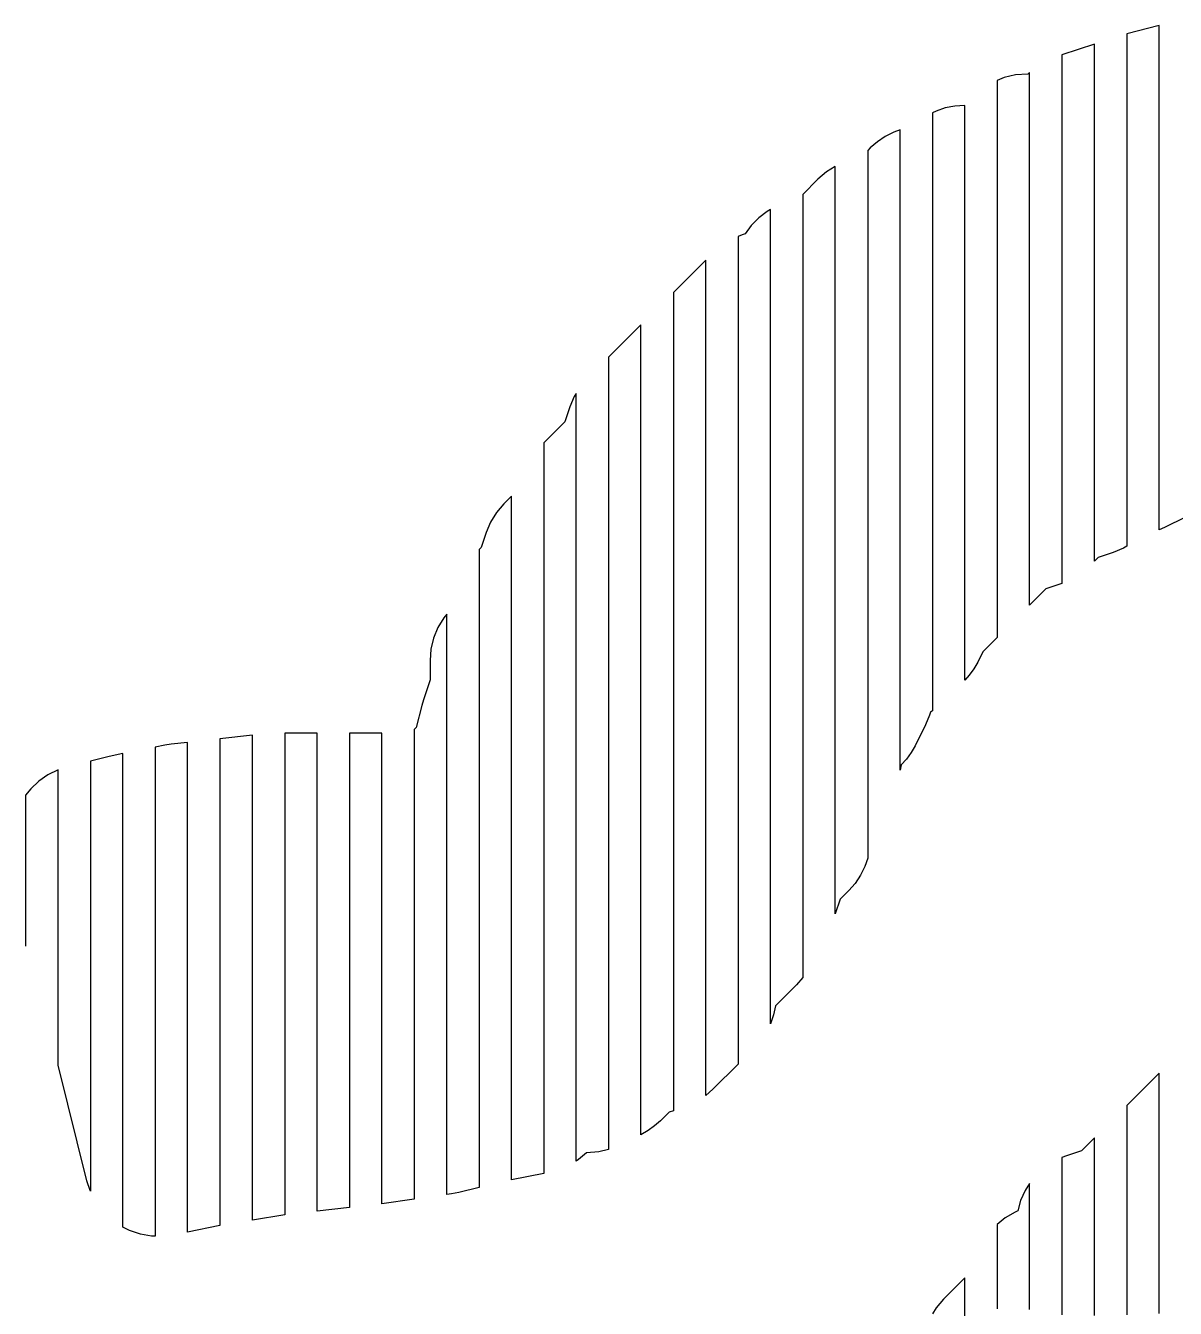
# Model space of a CAD drawing. Header units: metres. Extents: x -6 to 1890, y -8 to 898.
# Drawn here: x 5.6 to 147.6, y 363.3 to 521.8 of the extents above; entities that cross this region are included whole.
import ezdxf

# ---------------------------------------------------------------- set-up
doc = ezdxf.new("R2010")
doc.units = ezdxf.units.M
doc.layers.add('PASSADAS_COMPLETAS', color=1, linetype='CONTINUOUS')
doc.layers.add('PECAS_2D', color=3, linetype='CONTINUOUS')

msp = doc.modelspace()

# ---------------------------------------------------------------- linework, layer by layer
at = {"layer": 'PASSADAS_COMPLETAS'}
for points in [[(148.841, 461.077), (146.255, 459.784), (145.578, 459.49), (145.578, 464.681), (145.578, 465.978), (145.578, 467.276), (145.578, 468.573), (145.578, 469.871), (145.578, 471.169), (145.578, 503.61), (145.578, 504.908), (145.578, 506.205), (145.578, 507.503), (145.578, 508.801), (145.578, 510.098), (145.578, 511.396), (145.578, 512.694), (145.578, 515.289), (145.578, 516.587), (145.578, 521.777), (141.578, 520.777), (141.578, 515.611), (141.578, 514.32), (141.578, 511.737), (141.578, 510.445), (141.578, 509.154), (141.578, 507.862), (141.578, 506.57), (141.578, 505.279), (141.578, 503.987), (141.578, 502.696), (141.578, 469.116), (141.578, 467.825), (141.578, 466.533), (141.578, 465.242), (141.578, 463.95), (141.578, 462.659), (141.578, 457.493), (141.185, 457.25), (139.893, 456.705), (138.053, 456.092), (137.578, 455.617), (137.578, 460.832), (137.578, 462.135), (137.578, 463.439), (137.578, 464.743), (137.578, 466.046), (137.578, 467.35), (137.578, 501.246), (137.578, 502.55), (137.578, 503.853), (137.578, 505.157), (137.578, 506.461), (137.578, 507.764), (137.578, 509.068), (137.578, 510.372), (137.578, 512.979), (137.578, 514.283), (137.578, 519.498), (133.578, 518.164), (133.578, 512.942), (133.578, 511.637), (133.578, 509.026), (133.578, 507.72), (133.578, 506.415), (133.578, 505.109), (133.578, 503.804), (133.578, 502.498), (133.578, 501.193), (133.578, 499.888), (133.578, 464.639), (133.578, 463.334), (133.578, 462.028), (133.578, 460.723), (133.578, 459.417), (133.578, 458.112), (133.578, 452.89), (133.43, 452.827), (131.59, 452.214), (129.578, 450.202), (129.578, 455.361), (129.578, 456.651), (129.578, 457.94), (129.578, 459.23), (129.578, 460.52), (129.578, 461.809), (129.578, 497.921), (129.578, 499.211), (129.578, 500.5), (129.578, 501.79), (129.578, 503.08), (129.578, 504.37), (129.578, 505.659), (129.578, 506.949), (129.578, 508.239), (129.578, 509.528), (129.578, 510.818), (129.578, 515.977), (129.369, 515.802), (127.854, 515.693), (126.456, 515.359), (125.578, 514.995), (125.578, 509.803), (125.578, 508.506), (125.578, 505.91), (125.578, 504.612), (125.578, 503.314), (125.578, 502.016), (125.578, 500.718), (125.578, 499.42), (125.578, 498.122), (125.578, 496.824), (125.578, 459.182), (125.578, 457.884), (125.578, 456.586), (125.578, 455.288), (125.578, 453.99), (125.578, 452.692), (125.578, 451.394), (125.578, 446.202), (123.812, 444.436), (123.18, 443.172), (122.698, 442.325), (122.127, 441.532), (121.578, 440.921), (121.578, 448.667), (121.578, 449.958), (121.578, 451.249), (121.578, 452.54), (121.578, 453.831), (121.578, 455.122), (121.578, 456.413), (121.578, 493.851), (121.578, 495.141), (121.578, 496.432), (121.578, 497.723), (121.578, 499.014), (121.578, 500.305), (121.578, 501.596), (121.578, 502.887), (121.578, 504.178), (121.578, 506.76), (121.578, 508.051), (121.578, 511.924), (120.333, 511.848), (119.162, 511.617), (118.022, 511.231), (117.578, 511.012), (117.578, 505.829), (117.578, 504.533), (117.578, 501.941), (117.578, 500.645), (117.578, 499.35), (117.578, 498.054), (117.578, 496.758), (117.578, 495.462), (117.578, 494.166), (117.578, 492.87), (117.578, 491.574), (117.578, 452.699), (117.578, 451.403), (117.578, 450.107), (117.578, 448.812), (117.578, 447.516), (117.578, 446.22), (117.578, 444.924), (117.578, 443.628), (117.578, 437.149), (117.333, 436.974), (117.211, 436.608), (116.717, 435.416), (115.425, 432.831), (114.943, 431.984), (114.371, 431.191), (113.71, 430.457), (113.578, 429.818), (113.578, 438.892), (113.578, 440.188), (113.578, 441.485), (113.578, 442.781), (113.578, 444.077), (113.578, 445.374), (113.578, 446.67), (113.578, 488.153), (113.578, 489.449), (113.578, 492.042), (113.578, 493.338), (113.578, 494.635), (113.578, 495.931), (113.578, 497.227), (113.578, 498.524), (113.578, 499.82), (113.578, 502.413), (113.578, 503.709), (113.578, 508.894), (112.808, 508.628), (111.749, 508.1), (110.772, 507.442), (109.899, 506.673), (109.578, 506.353), (109.578, 501.21), (109.578, 499.925), (109.578, 497.354), (109.578, 496.068), (109.578, 494.783), (109.578, 493.497), (109.578, 492.212), (109.578, 490.926), (109.578, 489.641), (109.578, 488.355), (109.578, 487.07), (109.578, 485.784), (109.578, 442.076), (109.578, 440.79), (109.578, 439.505), (109.578, 438.219), (109.578, 436.934), (109.578, 435.648), (109.578, 434.363), (109.578, 433.077), (109.578, 418.936), (109.23, 417.907), (108.696, 416.828), (108.031, 415.836), (107.257, 414.955), (106.191, 413.889), (105.578, 412.051), (105.578, 423.753), (105.578, 425.054), (105.578, 426.354), (105.578, 427.654), (105.578, 428.955), (105.578, 430.255), (105.578, 431.555), (105.578, 432.856), (105.578, 434.156), (105.578, 435.456), (105.578, 483.568), (105.578, 484.869), (105.578, 486.169), (105.578, 487.469), (105.578, 488.77), (105.578, 490.07), (105.578, 491.37), (105.578, 492.671), (105.578, 493.971), (105.578, 495.271), (105.578, 497.872), (105.578, 499.172), (105.578, 504.374), (104.501, 503.708), (103.436, 502.796), (101.578, 500.938), (101.578, 495.779), (101.578, 494.49), (101.578, 491.911), (101.578, 490.621), (101.578, 489.331), (101.578, 488.042), (101.578, 486.752), (101.578, 485.463), (101.578, 484.173), (101.578, 482.883), (101.578, 481.594), (101.578, 480.304), (101.578, 426.141), (101.578, 424.852), (101.578, 423.562), (101.578, 422.273), (101.578, 420.983), (101.578, 419.693), (101.578, 418.404), (101.578, 417.114), (101.578, 415.825), (101.578, 414.535), (101.578, 404.218), (100.794, 403.321), (98.199, 400.727), (97.963, 399.588), (97.578, 398.475), (97.578, 407.501), (97.578, 408.791), (97.578, 410.08), (97.578, 411.369), (97.578, 412.659), (97.578, 413.948), (97.578, 415.238), (97.578, 416.527), (97.578, 417.817), (97.578, 477.133), (97.578, 478.422), (97.578, 479.712), (97.578, 481.001), (97.578, 482.291), (97.578, 483.58), (97.578, 484.87), (97.578, 486.159), (97.578, 487.449), (97.578, 488.738), (97.578, 490.027), (97.578, 492.606), (97.578, 493.896), (97.578, 499.054), (97.183, 498.838), (96.122, 498.038), (95.197, 497.103), (94.432, 496.067), (94.067, 495.946), (93.578, 495.74), (93.578, 489.27), (93.578, 487.976), (93.578, 486.682), (93.578, 485.388), (93.578, 484.094), (93.578, 482.801), (93.578, 481.507), (93.578, 480.213), (93.578, 478.919), (93.578, 477.625), (93.578, 476.331), (93.578, 475.037), (93.578, 473.743), (93.578, 410.341), (93.578, 406.459), (93.578, 405.166), (93.578, 403.872), (93.578, 402.578), (93.578, 401.284), (93.578, 393.52), (90.453, 390.395), (89.578, 389.646), (89.578, 396.094), (89.578, 397.384), (89.578, 398.673), (89.578, 399.963), (89.578, 401.252), (89.578, 402.542), (89.578, 403.832), (89.578, 405.121), (89.578, 470.892), (89.578, 472.182), (89.578, 473.471), (89.578, 474.761), (89.578, 476.051), (89.578, 477.34), (89.578, 478.63), (89.578, 479.919), (89.578, 481.209), (89.578, 482.499), (89.578, 485.078), (89.578, 486.367), (89.578, 492.816), (85.578, 488.816), (85.578, 482.338), (85.578, 481.042), (85.578, 478.451), (85.578, 477.155), (85.578, 475.859), (85.578, 474.564), (85.578, 473.268), (85.578, 471.973), (85.578, 470.677), (85.578, 469.381), (85.578, 468.086), (85.578, 466.79), (85.578, 465.495), (85.578, 400.714), (85.578, 399.418), (85.578, 398.123), (85.578, 396.827), (85.578, 395.531), (85.578, 394.236), (85.578, 392.94), (85.578, 387.758), (85.056, 387.584), (83.99, 386.517), (83.265, 385.866), (82.472, 385.295), (81.578, 384.789), (81.578, 389.986), (81.578, 391.285), (81.578, 392.584), (81.578, 393.883), (81.578, 395.182), (81.578, 396.481), (81.578, 397.78), (81.578, 460.134), (81.578, 461.433), (81.578, 462.732), (81.578, 464.031), (81.578, 465.33), (81.578, 466.629), (81.578, 467.928), (81.578, 469.227), (81.578, 470.526), (81.578, 471.825), (81.578, 473.124), (81.578, 474.423), (81.578, 477.021), (81.578, 478.32), (81.578, 484.816), (77.578, 480.816), (77.578, 473.09), (77.578, 471.802), (77.578, 470.514), (77.578, 469.227), (77.578, 467.939), (77.578, 466.651), (77.578, 465.364), (77.578, 464.076), (77.578, 462.788), (77.578, 461.501), (77.578, 460.213), (77.578, 458.925), (77.578, 457.638), (77.578, 456.35), (77.578, 455.062), (77.578, 453.775), (77.578, 452.487), (77.578, 394.542), (77.578, 393.254), (77.578, 391.967), (77.578, 390.679), (77.578, 389.391), (77.578, 388.104), (77.578, 382.953), (76.368, 382.668), (74.861, 382.56), (73.866, 381.72), (73.578, 381.54), (73.578, 386.735), (73.578, 388.034), (73.578, 389.333), (73.578, 390.631), (73.578, 391.93), (73.578, 447.776), (73.578, 449.075), (73.578, 450.374), (73.578, 451.672), (73.578, 452.971), (73.578, 454.27), (73.578, 455.569), (73.578, 456.867), (73.578, 458.166), (73.578, 459.465), (73.578, 460.764), (73.578, 462.062), (73.578, 463.361), (73.578, 464.66), (73.578, 465.959), (73.578, 467.257), (73.578, 468.556), (73.578, 476.349), (73.345, 475.971), (72.8, 474.679), (72.187, 472.839), (69.578, 470.23), (69.578, 462.497), (69.578, 461.208), (69.578, 459.919), (69.578, 458.63), (69.578, 457.341), (69.578, 456.053), (69.578, 454.764), (69.578, 453.475), (69.578, 452.186), (69.578, 450.897), (69.578, 449.608), (69.578, 448.319), (69.578, 447.03), (69.578, 445.742), (69.578, 444.453), (69.578, 443.164), (69.578, 441.875), (69.578, 440.586), (69.578, 438.008), (69.578, 436.719), (69.578, 391.608), (69.578, 390.319), (69.578, 389.03), (69.578, 387.742), (69.578, 386.453), (69.578, 385.164), (69.578, 383.875), (69.578, 380.008), (65.578, 379.208), (65.578, 384.404), (65.578, 385.703), (65.578, 387.002), (65.578, 388.301), (65.578, 389.6), (65.578, 424.674), (65.578, 425.973), (65.578, 428.571), (65.578, 429.87), (65.578, 431.169), (65.578, 433.767), (65.578, 435.067), (65.578, 436.366), (65.578, 437.665), (65.578, 438.964), (65.578, 440.263), (65.578, 441.562), (65.578, 442.861), (65.578, 444.16), (65.578, 445.459), (65.578, 446.758), (65.578, 448.057), (65.578, 449.356), (65.578, 450.655), (65.578, 451.954), (65.578, 453.253), (65.578, 454.552), (65.578, 455.851), (65.578, 463.645), (64.658, 462.725), (63.745, 461.66), (63.004, 460.46), (62.459, 459.168), (61.846, 457.328), (61.578, 457.06), (61.578, 448.02), (61.578, 446.729), (61.578, 445.437), (61.578, 444.146), (61.578, 442.855), (61.578, 441.563), (61.578, 440.272), (61.578, 438.98), (61.578, 437.689), (61.578, 436.398), (61.578, 435.106), (61.578, 433.815), (61.578, 432.524), (61.578, 431.232), (61.578, 429.941), (61.578, 428.649), (61.578, 427.358), (61.578, 426.067), (61.578, 424.775), (61.578, 423.484), (61.578, 422.192), (61.578, 420.901), (61.578, 419.61), (61.578, 418.318), (61.578, 388.616), (61.578, 387.325), (61.578, 386.033), (61.578, 384.742), (61.578, 383.451), (61.578, 382.159), (61.578, 378.285), (59.081, 377.661), (58.16, 377.481), (57.578, 377.397), (57.578, 381.307), (57.578, 382.61), (57.578, 383.914), (57.578, 385.217), (57.578, 386.52), (57.578, 387.823), (57.578, 389.127), (57.578, 417.798), (57.578, 419.101), (57.578, 420.405), (57.578, 421.708), (57.578, 423.011), (57.578, 424.314), (57.578, 425.618), (57.578, 426.921), (57.578, 428.224), (57.578, 429.527), (57.578, 430.831), (57.578, 433.437), (57.578, 434.74), (57.578, 436.044), (57.578, 449.076), (57.224, 448.652), (56.494, 447.442), (55.958, 446.124), (55.635, 444.748), (55.529, 443.364), (55.529, 440.963), (54.703, 438.486), (54.508, 437.815), (53.827, 435.09), (53.578, 434.841), (53.578, 429.684), (53.578, 428.395), (53.578, 427.106), (53.578, 425.817), (53.578, 424.527), (53.578, 423.238), (53.578, 421.949), (53.578, 420.66), (53.578, 419.37), (53.578, 418.081), (53.578, 416.792), (53.578, 387.14), (53.578, 385.85), (53.578, 384.561), (53.578, 383.272), (53.578, 381.983), (53.578, 380.694), (53.578, 376.826), (49.578, 376.254), (49.578, 381.42), (49.578, 382.711), (49.578, 384.003), (49.578, 385.294), (49.578, 386.586), (49.578, 387.877), (49.578, 417.579), (49.578, 418.871), (49.578, 420.162), (49.578, 421.453), (49.578, 422.745), (49.578, 424.036), (49.578, 425.328), (49.578, 426.619), (49.578, 427.91), (49.578, 429.202), (49.578, 430.493), (49.578, 434.367), (45.578, 434.367), (45.578, 430.462), (45.578, 429.161), (45.578, 427.859), (45.578, 426.557), (45.578, 425.255), (45.578, 423.954), (45.578, 422.652), (45.578, 421.35), (45.578, 420.049), (45.578, 418.747), (45.578, 417.445), (45.578, 386.204), (45.578, 384.903), (45.578, 383.601), (45.578, 382.299), (45.578, 380.998), (45.578, 379.696), (45.578, 375.791), (41.578, 375.346), (41.578, 380.479), (41.578, 381.762), (41.578, 383.045), (41.578, 384.328), (41.578, 385.611), (41.578, 417.688), (41.578, 418.971), (41.578, 420.254), (41.578, 421.537), (41.578, 424.103), (41.578, 425.386), (41.578, 426.669), (41.578, 427.952), (41.578, 429.235), (41.578, 434.367), (37.578, 434.367), (37.578, 429.196), (37.578, 427.904), (37.578, 426.611), (37.578, 425.318), (37.578, 424.026), (37.578, 422.733), (37.578, 421.44), (37.578, 420.147), (37.578, 418.855), (37.578, 417.562), (37.578, 416.269), (37.578, 386.536), (37.578, 385.244), (37.578, 383.951), (37.578, 382.658), (37.578, 381.366), (37.578, 380.073), (37.578, 374.902), (33.578, 374.243), (33.578, 378.149), (33.578, 379.451), (33.578, 380.753), (33.578, 382.054), (33.578, 383.356), (33.578, 384.658), (33.578, 415.905), (33.578, 417.207), (33.578, 418.509), (33.578, 419.811), (33.578, 421.113), (33.578, 422.415), (33.578, 423.717), (33.578, 425.019), (33.578, 426.321), (33.578, 427.623), (33.578, 428.925), (33.578, 434.133), (29.578, 433.689), (29.578, 428.46), (29.578, 427.153), (29.578, 425.846), (29.578, 424.538), (29.578, 423.231), (29.578, 421.924), (29.578, 420.617), (29.578, 419.31), (29.578, 418.003), (29.578, 416.695), (29.578, 415.388), (29.578, 385.324), (29.578, 384.017), (29.578, 382.709), (29.578, 381.402), (29.578, 380.095), (29.578, 378.788), (29.578, 377.481), (29.578, 373.559), (25.578, 372.759), (25.578, 377.907), (25.578, 379.194), (25.578, 380.481), (25.578, 381.768), (25.578, 383.055), (25.578, 415.227), (25.578, 416.514), (25.578, 417.801), (25.578, 419.088), (25.578, 420.375), (25.578, 421.662), (25.578, 422.949), (25.578, 424.236), (25.578, 425.523), (25.578, 426.81), (25.578, 428.096), (25.578, 433.244), (23.553, 433.019), (22.774, 432.898), (21.578, 432.659), (21.578, 427.518), (21.578, 426.232), (21.578, 424.947), (21.578, 423.662), (21.578, 422.376), (21.578, 421.091), (21.578, 419.806), (21.578, 418.521), (21.578, 417.235), (21.578, 415.95), (21.578, 414.665), (21.578, 413.379), (21.578, 387.673), (21.578, 386.388), (21.578, 381.247), (21.578, 379.961), (21.578, 378.676), (21.578, 377.391), (21.578, 376.105), (21.578, 372.249), (21.13, 372.258), (19.751, 372.494), (18.392, 372.953), (17.578, 373.381), (17.578, 378.579), (17.578, 379.879), (17.578, 381.178), (17.578, 382.478), (17.578, 383.777), (17.578, 385.077), (17.578, 386.376), (17.578, 388.975), (17.578, 390.275), (17.578, 391.574), (17.578, 395.473), (17.578, 396.772), (17.578, 401.97), (17.578, 403.27), (17.578, 413.666), (17.578, 414.965), (17.578, 416.265), (17.578, 417.564), (17.578, 418.864), (17.578, 420.163), (17.578, 421.463), (17.578, 422.762), (17.578, 424.062), (17.578, 425.361), (17.578, 426.661), (17.578, 431.859), (15.888, 431.51), (13.578, 430.933), (13.578, 425.751), (13.578, 424.456), (13.578, 423.16), (13.578, 421.865), (13.578, 420.569), (13.578, 419.274), (13.578, 417.979), (13.578, 416.683), (13.578, 415.388), (13.578, 414.092), (13.578, 412.797), (13.578, 411.501), (13.578, 408.911), (13.578, 406.32), (13.578, 405.024), (13.578, 403.729), (13.578, 402.433), (13.578, 401.138), (13.578, 399.843), (13.578, 398.547), (13.578, 397.252), (13.578, 395.956), (13.578, 394.661), (13.578, 377.82), (13.545, 377.887), (13.145, 379.112), (9.578, 393.378), (9.578, 409.008), (9.578, 410.31), (9.578, 411.613), (9.578, 412.915), (9.578, 414.217), (9.578, 415.52), (9.578, 416.822), (9.578, 418.125), (9.578, 419.427), (9.578, 420.73), (9.578, 422.032), (9.578, 423.334), (9.578, 424.637), (9.578, 429.847), (8.324, 429.241), (7.207, 428.469), (6.201, 427.521), (5.578, 426.724), (5.578, 408.086)], [(145.578, 362.712), (145.578, 364.003), (145.578, 365.294), (145.578, 366.585), (145.578, 367.876), (145.578, 369.168), (145.578, 370.459), (145.578, 371.75), (145.578, 373.041), (145.578, 374.333), (145.578, 375.624), (145.578, 376.915), (145.578, 378.206), (145.578, 379.497), (145.578, 380.789), (145.578, 382.08), (145.578, 383.371), (145.578, 384.662), (145.578, 385.954), (145.578, 392.41), (141.578, 388.41), (141.578, 383.236), (141.578, 381.943), (141.578, 380.65), (141.578, 379.357), (141.578, 378.063), (141.578, 376.77), (141.578, 375.477), (141.578, 374.183), (141.578, 372.89), (141.578, 371.597), (141.578, 370.303), (141.578, 369.01), (141.578, 367.717), (141.578, 366.423), (141.578, 365.13), (141.578, 363.837), (141.578, 362.543)], [(137.578, 362.46), (137.578, 363.751), (137.578, 365.042), (137.578, 366.333), (137.578, 367.624), (137.578, 368.915), (137.578, 370.207), (137.578, 371.498), (137.578, 372.789), (137.578, 374.08), (137.578, 375.371), (137.578, 376.663), (137.578, 377.954), (137.578, 379.245), (137.578, 384.41), (135.977, 382.809), (134.138, 382.196), (133.578, 381.963), (133.578, 375.49), (133.578, 374.196), (133.578, 372.901), (133.578, 371.606), (133.578, 370.312), (133.578, 369.017), (133.578, 367.723), (133.578, 366.428), (133.578, 365.133), (133.578, 363.839), (133.578, 362.544)], [(129.578, 363.207), (129.578, 364.504), (129.578, 365.801), (129.578, 367.098), (129.578, 368.395), (129.578, 369.692), (129.578, 370.989), (129.578, 378.772), (129.021, 377.91), (128.463, 376.673), (128.103, 375.403), (127.775, 375.239), (126.567, 374.513), (125.578, 373.684), (125.578, 365.881), (125.578, 364.58), (125.578, 363.28)], [(121.578, 360.631), (121.578, 367.117), (118.947, 364.486), (118.035, 363.421), (117.578, 362.682)]]:
    msp.add_lwpolyline(points, dxfattribs=at)
at = {"layer": 'PECAS_2D'}
for points in [[(148.841, 461.077), (146.255, 459.784), (145.578, 459.49), (145.578, 464.681), (145.578, 465.978), (145.578, 467.276), (145.578, 468.573), (145.578, 469.871), (145.578, 471.169), (145.578, 503.61), (145.578, 504.908), (145.578, 506.205), (145.578, 507.503), (145.578, 508.801), (145.578, 510.098), (145.578, 511.396), (145.578, 512.694), (145.578, 515.289), (145.578, 516.587), (145.578, 521.777), (141.578, 520.777), (141.578, 515.611), (141.578, 514.32), (141.578, 511.737), (141.578, 510.445), (141.578, 509.154), (141.578, 507.862), (141.578, 506.57), (141.578, 505.279), (141.578, 503.987), (141.578, 502.696), (141.578, 469.116), (141.578, 467.825), (141.578, 466.533), (141.578, 465.242), (141.578, 463.95), (141.578, 462.659), (141.578, 457.493), (141.185, 457.25), (139.893, 456.705), (138.053, 456.092), (137.578, 455.617), (137.578, 460.832), (137.578, 462.135), (137.578, 463.439), (137.578, 464.743), (137.578, 466.046), (137.578, 467.35), (137.578, 501.246), (137.578, 502.55), (137.578, 503.853), (137.578, 505.157), (137.578, 506.461), (137.578, 507.764), (137.578, 509.068), (137.578, 510.372), (137.578, 512.979), (137.578, 514.283), (137.578, 519.498), (133.578, 518.164), (133.578, 512.942), (133.578, 511.637), (133.578, 509.026), (133.578, 507.72), (133.578, 506.415), (133.578, 505.109), (133.578, 503.804), (133.578, 502.498), (133.578, 501.193), (133.578, 499.888), (133.578, 464.639), (133.578, 463.334), (133.578, 462.028), (133.578, 460.723), (133.578, 459.417), (133.578, 458.112), (133.578, 452.89), (133.43, 452.827), (131.59, 452.214), (129.578, 450.202), (129.578, 455.361), (129.578, 456.651), (129.578, 457.94), (129.578, 459.23), (129.578, 460.52), (129.578, 461.809), (129.578, 497.921), (129.578, 499.211), (129.578, 500.5), (129.578, 501.79), (129.578, 503.08), (129.578, 504.37), (129.578, 505.659), (129.578, 506.949), (129.578, 508.239), (129.578, 509.528), (129.578, 510.818), (129.578, 515.977), (129.369, 515.802), (127.854, 515.693), (126.456, 515.359), (125.578, 514.995), (125.578, 509.803), (125.578, 508.506), (125.578, 505.91), (125.578, 504.612), (125.578, 503.314), (125.578, 502.016), (125.578, 500.718), (125.578, 499.42), (125.578, 498.122), (125.578, 496.824), (125.578, 459.182), (125.578, 457.884), (125.578, 456.586), (125.578, 455.288), (125.578, 453.99), (125.578, 452.692), (125.578, 451.394), (125.578, 446.202), (123.812, 444.436), (123.18, 443.172), (122.698, 442.325), (122.127, 441.532), (121.578, 440.921), (121.578, 448.667), (121.578, 449.958), (121.578, 451.249), (121.578, 452.54), (121.578, 453.831), (121.578, 455.122), (121.578, 456.413), (121.578, 493.851), (121.578, 495.141), (121.578, 496.432), (121.578, 497.723), (121.578, 499.014), (121.578, 500.305), (121.578, 501.596), (121.578, 502.887), (121.578, 504.178), (121.578, 506.76), (121.578, 508.051), (121.578, 511.924), (120.333, 511.848), (119.162, 511.617), (118.022, 511.231), (117.578, 511.012), (117.578, 505.829), (117.578, 504.533), (117.578, 501.941), (117.578, 500.645), (117.578, 499.35), (117.578, 498.054), (117.578, 496.758), (117.578, 495.462), (117.578, 494.166), (117.578, 492.87), (117.578, 491.574), (117.578, 452.699), (117.578, 451.403), (117.578, 450.107), (117.578, 448.812), (117.578, 447.516), (117.578, 446.22), (117.578, 444.924), (117.578, 443.628), (117.578, 437.149), (117.333, 436.974), (117.211, 436.608), (116.717, 435.416), (115.425, 432.831), (114.943, 431.984), (114.371, 431.191), (113.71, 430.457), (113.578, 429.818), (113.578, 438.892), (113.578, 440.188), (113.578, 441.485), (113.578, 442.781), (113.578, 444.077), (113.578, 445.374), (113.578, 446.67), (113.578, 488.153), (113.578, 489.449), (113.578, 492.042), (113.578, 493.338), (113.578, 494.635), (113.578, 495.931), (113.578, 497.227), (113.578, 498.524), (113.578, 499.82), (113.578, 502.413), (113.578, 503.709), (113.578, 508.894), (112.808, 508.628), (111.749, 508.1), (110.772, 507.442), (109.899, 506.673), (109.578, 506.353), (109.578, 501.21), (109.578, 499.925), (109.578, 497.354), (109.578, 496.068), (109.578, 494.783), (109.578, 493.497), (109.578, 492.212), (109.578, 490.926), (109.578, 489.641), (109.578, 488.355), (109.578, 487.07), (109.578, 485.784), (109.578, 442.076), (109.578, 440.79), (109.578, 439.505), (109.578, 438.219), (109.578, 436.934), (109.578, 435.648), (109.578, 434.363), (109.578, 433.077), (109.578, 418.936), (109.23, 417.907), (108.696, 416.828), (108.031, 415.836), (107.257, 414.955), (106.191, 413.889), (105.578, 412.051), (105.578, 423.753), (105.578, 425.054), (105.578, 426.354), (105.578, 427.654), (105.578, 428.955), (105.578, 430.255), (105.578, 431.555), (105.578, 432.856), (105.578, 434.156), (105.578, 435.456), (105.578, 483.568), (105.578, 484.869), (105.578, 486.169), (105.578, 487.469), (105.578, 488.77), (105.578, 490.07), (105.578, 491.37), (105.578, 492.671), (105.578, 493.971), (105.578, 495.271), (105.578, 497.872), (105.578, 499.172), (105.578, 504.374), (104.501, 503.708), (103.436, 502.796), (101.578, 500.938), (101.578, 495.779), (101.578, 494.49), (101.578, 491.911), (101.578, 490.621), (101.578, 489.331), (101.578, 488.042), (101.578, 486.752), (101.578, 485.463), (101.578, 484.173), (101.578, 482.883), (101.578, 481.594), (101.578, 480.304), (101.578, 426.141), (101.578, 424.852), (101.578, 423.562), (101.578, 422.273), (101.578, 420.983), (101.578, 419.693), (101.578, 418.404), (101.578, 417.114), (101.578, 415.825), (101.578, 414.535), (101.578, 404.218), (100.794, 403.321), (98.199, 400.727), (97.963, 399.588), (97.578, 398.475), (97.578, 407.501), (97.578, 408.791), (97.578, 410.08), (97.578, 411.369), (97.578, 412.659), (97.578, 413.948), (97.578, 415.238), (97.578, 416.527), (97.578, 417.817), (97.578, 477.133), (97.578, 478.422), (97.578, 479.712), (97.578, 481.001), (97.578, 482.291), (97.578, 483.58), (97.578, 484.87), (97.578, 486.159), (97.578, 487.449), (97.578, 488.738), (97.578, 490.027), (97.578, 492.606), (97.578, 493.896), (97.578, 499.054), (97.183, 498.838), (96.122, 498.038), (95.197, 497.103), (94.432, 496.067), (94.067, 495.946), (93.578, 495.74), (93.578, 489.27), (93.578, 487.976), (93.578, 486.682), (93.578, 485.388), (93.578, 484.094), (93.578, 482.801), (93.578, 481.507), (93.578, 480.213), (93.578, 478.919), (93.578, 477.625), (93.578, 476.331), (93.578, 475.037), (93.578, 473.743), (93.578, 410.341), (93.578, 406.459), (93.578, 405.166), (93.578, 403.872), (93.578, 402.578), (93.578, 401.284), (93.578, 393.52), (90.453, 390.395), (89.578, 389.646), (89.578, 396.094), (89.578, 397.384), (89.578, 398.673), (89.578, 399.963), (89.578, 401.252), (89.578, 402.542), (89.578, 403.832), (89.578, 405.121), (89.578, 470.892), (89.578, 472.182), (89.578, 473.471), (89.578, 474.761), (89.578, 476.051), (89.578, 477.34), (89.578, 478.63), (89.578, 479.919), (89.578, 481.209), (89.578, 482.499), (89.578, 485.078), (89.578, 486.367), (89.578, 492.816), (85.578, 488.816), (85.578, 482.338), (85.578, 481.042), (85.578, 478.451), (85.578, 477.155), (85.578, 475.859), (85.578, 474.564), (85.578, 473.268), (85.578, 471.973), (85.578, 470.677), (85.578, 469.381), (85.578, 468.086), (85.578, 466.79), (85.578, 465.495), (85.578, 400.714), (85.578, 399.418), (85.578, 398.123), (85.578, 396.827), (85.578, 395.531), (85.578, 394.236), (85.578, 392.94), (85.578, 387.758), (85.056, 387.584), (83.99, 386.517), (83.265, 385.866), (82.472, 385.295), (81.578, 384.789), (81.578, 389.986), (81.578, 391.285), (81.578, 392.584), (81.578, 393.883), (81.578, 395.182), (81.578, 396.481), (81.578, 397.78), (81.578, 460.134), (81.578, 461.433), (81.578, 462.732), (81.578, 464.031), (81.578, 465.33), (81.578, 466.629), (81.578, 467.928), (81.578, 469.227), (81.578, 470.526), (81.578, 471.825), (81.578, 473.124), (81.578, 474.423), (81.578, 477.021), (81.578, 478.32), (81.578, 484.816), (77.578, 480.816), (77.578, 473.09), (77.578, 471.802), (77.578, 470.514), (77.578, 469.227), (77.578, 467.939), (77.578, 466.651), (77.578, 465.364), (77.578, 464.076), (77.578, 462.788), (77.578, 461.501), (77.578, 460.213), (77.578, 458.925), (77.578, 457.638), (77.578, 456.35), (77.578, 455.062), (77.578, 453.775), (77.578, 452.487), (77.578, 394.542), (77.578, 393.254), (77.578, 391.967), (77.578, 390.679), (77.578, 389.391), (77.578, 388.104), (77.578, 382.953), (76.368, 382.668), (74.861, 382.56), (73.866, 381.72), (73.578, 381.54), (73.578, 386.735), (73.578, 388.034), (73.578, 389.333), (73.578, 390.631), (73.578, 391.93), (73.578, 447.776), (73.578, 449.075), (73.578, 450.374), (73.578, 451.672), (73.578, 452.971), (73.578, 454.27), (73.578, 455.569), (73.578, 456.867), (73.578, 458.166), (73.578, 459.465), (73.578, 460.764), (73.578, 462.062), (73.578, 463.361), (73.578, 464.66), (73.578, 465.959), (73.578, 467.257), (73.578, 468.556), (73.578, 476.349), (73.345, 475.971), (72.8, 474.679), (72.187, 472.839), (69.578, 470.23), (69.578, 462.497), (69.578, 461.208), (69.578, 459.919), (69.578, 458.63), (69.578, 457.341), (69.578, 456.053), (69.578, 454.764), (69.578, 453.475), (69.578, 452.186), (69.578, 450.897), (69.578, 449.608), (69.578, 448.319), (69.578, 447.03), (69.578, 445.742), (69.578, 444.453), (69.578, 443.164), (69.578, 441.875), (69.578, 440.586), (69.578, 438.008), (69.578, 436.719), (69.578, 391.608), (69.578, 390.319), (69.578, 389.03), (69.578, 387.742), (69.578, 386.453), (69.578, 385.164), (69.578, 383.875), (69.578, 380.008), (65.578, 379.208), (65.578, 384.404), (65.578, 385.703), (65.578, 387.002), (65.578, 388.301), (65.578, 389.6), (65.578, 424.674), (65.578, 425.973), (65.578, 428.571), (65.578, 429.87), (65.578, 431.169), (65.578, 433.767), (65.578, 435.067), (65.578, 436.366), (65.578, 437.665), (65.578, 438.964), (65.578, 440.263), (65.578, 441.562), (65.578, 442.861), (65.578, 444.16), (65.578, 445.459), (65.578, 446.758), (65.578, 448.057), (65.578, 449.356), (65.578, 450.655), (65.578, 451.954), (65.578, 453.253), (65.578, 454.552), (65.578, 455.851), (65.578, 463.645), (64.658, 462.725), (63.745, 461.66), (63.004, 460.46), (62.459, 459.168), (61.846, 457.328), (61.578, 457.06), (61.578, 448.02), (61.578, 446.729), (61.578, 445.437), (61.578, 444.146), (61.578, 442.855), (61.578, 441.563), (61.578, 440.272), (61.578, 438.98), (61.578, 437.689), (61.578, 436.398), (61.578, 435.106), (61.578, 433.815), (61.578, 432.524), (61.578, 431.232), (61.578, 429.941), (61.578, 428.649), (61.578, 427.358), (61.578, 426.067), (61.578, 424.775), (61.578, 423.484), (61.578, 422.192), (61.578, 420.901), (61.578, 419.61), (61.578, 418.318), (61.578, 388.616), (61.578, 387.325), (61.578, 386.033), (61.578, 384.742), (61.578, 383.451), (61.578, 382.159), (61.578, 378.285), (59.081, 377.661), (58.16, 377.481), (57.578, 377.397), (57.578, 381.307), (57.578, 382.61), (57.578, 383.914), (57.578, 385.217), (57.578, 386.52), (57.578, 387.823), (57.578, 389.127), (57.578, 417.798), (57.578, 419.101), (57.578, 420.405), (57.578, 421.708), (57.578, 423.011), (57.578, 424.314), (57.578, 425.618), (57.578, 426.921), (57.578, 428.224), (57.578, 429.527), (57.578, 430.831), (57.578, 433.437), (57.578, 434.74), (57.578, 436.044), (57.578, 449.076), (57.224, 448.652), (56.494, 447.442), (55.958, 446.124), (55.635, 444.748), (55.529, 443.364), (55.529, 440.963), (54.703, 438.486), (54.508, 437.815), (53.827, 435.09), (53.578, 434.841), (53.578, 429.684), (53.578, 428.395), (53.578, 427.106), (53.578, 425.817), (53.578, 424.527), (53.578, 423.238), (53.578, 421.949), (53.578, 420.66), (53.578, 419.37), (53.578, 418.081), (53.578, 416.792), (53.578, 387.14), (53.578, 385.85), (53.578, 384.561), (53.578, 383.272), (53.578, 381.983), (53.578, 380.694), (53.578, 376.826), (49.578, 376.254), (49.578, 381.42), (49.578, 382.711), (49.578, 384.003), (49.578, 385.294), (49.578, 386.586), (49.578, 387.877), (49.578, 417.579), (49.578, 418.871), (49.578, 420.162), (49.578, 421.453), (49.578, 422.745), (49.578, 424.036), (49.578, 425.328), (49.578, 426.619), (49.578, 427.91), (49.578, 429.202), (49.578, 430.493), (49.578, 434.367), (45.578, 434.367), (45.578, 430.462), (45.578, 429.161), (45.578, 427.859), (45.578, 426.557), (45.578, 425.255), (45.578, 423.954), (45.578, 422.652), (45.578, 421.35), (45.578, 420.049), (45.578, 418.747), (45.578, 417.445), (45.578, 386.204), (45.578, 384.903), (45.578, 383.601), (45.578, 382.299), (45.578, 380.998), (45.578, 379.696), (45.578, 375.791), (41.578, 375.346), (41.578, 380.479), (41.578, 381.762), (41.578, 383.045), (41.578, 384.328), (41.578, 385.611), (41.578, 417.688), (41.578, 418.971), (41.578, 420.254), (41.578, 421.537), (41.578, 424.103), (41.578, 425.386), (41.578, 426.669), (41.578, 427.952), (41.578, 429.235), (41.578, 434.367), (37.578, 434.367), (37.578, 429.196), (37.578, 427.904), (37.578, 426.611), (37.578, 425.318), (37.578, 424.026), (37.578, 422.733), (37.578, 421.44), (37.578, 420.147), (37.578, 418.855), (37.578, 417.562), (37.578, 416.269), (37.578, 386.536), (37.578, 385.244), (37.578, 383.951), (37.578, 382.658), (37.578, 381.366), (37.578, 380.073), (37.578, 374.902), (33.578, 374.243), (33.578, 378.149), (33.578, 379.451), (33.578, 380.753), (33.578, 382.054), (33.578, 383.356), (33.578, 384.658), (33.578, 415.905), (33.578, 417.207), (33.578, 418.509), (33.578, 419.811), (33.578, 421.113), (33.578, 422.415), (33.578, 423.717), (33.578, 425.019), (33.578, 426.321), (33.578, 427.623), (33.578, 428.925), (33.578, 434.133), (29.578, 433.689), (29.578, 428.46), (29.578, 427.153), (29.578, 425.846), (29.578, 424.538), (29.578, 423.231), (29.578, 421.924), (29.578, 420.617), (29.578, 419.31), (29.578, 418.003), (29.578, 416.695), (29.578, 415.388), (29.578, 385.324), (29.578, 384.017), (29.578, 382.709), (29.578, 381.402), (29.578, 380.095), (29.578, 378.788), (29.578, 377.481), (29.578, 373.559), (25.578, 372.759), (25.578, 377.907), (25.578, 379.194), (25.578, 380.481), (25.578, 381.768), (25.578, 383.055), (25.578, 415.227), (25.578, 416.514), (25.578, 417.801), (25.578, 419.088), (25.578, 420.375), (25.578, 421.662), (25.578, 422.949), (25.578, 424.236), (25.578, 425.523), (25.578, 426.81), (25.578, 428.096), (25.578, 433.244), (23.553, 433.019), (22.774, 432.898), (21.578, 432.659), (21.578, 427.518), (21.578, 426.232), (21.578, 424.947), (21.578, 423.662), (21.578, 422.376), (21.578, 421.091), (21.578, 419.806), (21.578, 418.521), (21.578, 417.235), (21.578, 415.95), (21.578, 414.665), (21.578, 413.379), (21.578, 387.673), (21.578, 386.388), (21.578, 381.247), (21.578, 379.961), (21.578, 378.676), (21.578, 377.391), (21.578, 376.105), (21.578, 372.249), (21.13, 372.258), (19.751, 372.494), (18.392, 372.953), (17.578, 373.381), (17.578, 378.579), (17.578, 379.879), (17.578, 381.178), (17.578, 382.478), (17.578, 383.777), (17.578, 385.077), (17.578, 386.376), (17.578, 388.975), (17.578, 390.275), (17.578, 391.574), (17.578, 395.473), (17.578, 396.772), (17.578, 401.97), (17.578, 403.27), (17.578, 413.666), (17.578, 414.965), (17.578, 416.265), (17.578, 417.564), (17.578, 418.864), (17.578, 420.163), (17.578, 421.463), (17.578, 422.762), (17.578, 424.062), (17.578, 425.361), (17.578, 426.661), (17.578, 431.859), (15.888, 431.51), (13.578, 430.933), (13.578, 425.751), (13.578, 424.456), (13.578, 423.16), (13.578, 421.865), (13.578, 420.569), (13.578, 419.274), (13.578, 417.979), (13.578, 416.683), (13.578, 415.388), (13.578, 414.092), (13.578, 412.797), (13.578, 411.501), (13.578, 408.911), (13.578, 406.32), (13.578, 405.024), (13.578, 403.729), (13.578, 402.433), (13.578, 401.138), (13.578, 399.843), (13.578, 398.547), (13.578, 397.252), (13.578, 395.956), (13.578, 394.661), (13.578, 377.82), (13.545, 377.887), (13.145, 379.112), (9.578, 393.378), (9.578, 409.008), (9.578, 410.31), (9.578, 411.613), (9.578, 412.915), (9.578, 414.217), (9.578, 415.52), (9.578, 416.822), (9.578, 418.125), (9.578, 419.427), (9.578, 420.73), (9.578, 422.032), (9.578, 423.334), (9.578, 424.637), (9.578, 429.847), (8.324, 429.241), (7.207, 428.469), (6.201, 427.521), (5.578, 426.724), (5.578, 408.086)], [(145.578, 362.712), (145.578, 364.003), (145.578, 365.294), (145.578, 366.585), (145.578, 367.876), (145.578, 369.168), (145.578, 370.459), (145.578, 371.75), (145.578, 373.041), (145.578, 374.333), (145.578, 375.624), (145.578, 376.915), (145.578, 378.206), (145.578, 379.497), (145.578, 380.789), (145.578, 382.08), (145.578, 383.371), (145.578, 384.662), (145.578, 385.954), (145.578, 392.41), (141.578, 388.41), (141.578, 383.236), (141.578, 381.943), (141.578, 380.65), (141.578, 379.357), (141.578, 378.063), (141.578, 376.77), (141.578, 375.477), (141.578, 374.183), (141.578, 372.89), (141.578, 371.597), (141.578, 370.303), (141.578, 369.01), (141.578, 367.717), (141.578, 366.423), (141.578, 365.13), (141.578, 363.837), (141.578, 362.543)], [(137.578, 362.46), (137.578, 363.751), (137.578, 365.042), (137.578, 366.333), (137.578, 367.624), (137.578, 368.915), (137.578, 370.207), (137.578, 371.498), (137.578, 372.789), (137.578, 374.08), (137.578, 375.371), (137.578, 376.663), (137.578, 377.954), (137.578, 379.245), (137.578, 384.41), (135.977, 382.809), (134.138, 382.196), (133.578, 381.963), (133.578, 375.49), (133.578, 374.196), (133.578, 372.901), (133.578, 371.606), (133.578, 370.312), (133.578, 369.017), (133.578, 367.723), (133.578, 366.428), (133.578, 365.133), (133.578, 363.839), (133.578, 362.544)], [(129.578, 363.207), (129.578, 364.504), (129.578, 365.801), (129.578, 367.098), (129.578, 368.395), (129.578, 369.692), (129.578, 370.989), (129.578, 378.772), (129.021, 377.91), (128.463, 376.673), (128.103, 375.403), (127.775, 375.239), (126.567, 374.513), (125.578, 373.684), (125.578, 365.881), (125.578, 364.58), (125.578, 363.28)], [(121.578, 360.631), (121.578, 367.117), (118.947, 364.486), (118.035, 363.421), (117.578, 362.682)]]:
    msp.add_lwpolyline(points, dxfattribs=at)

doc.saveas('drawing.dxf')
